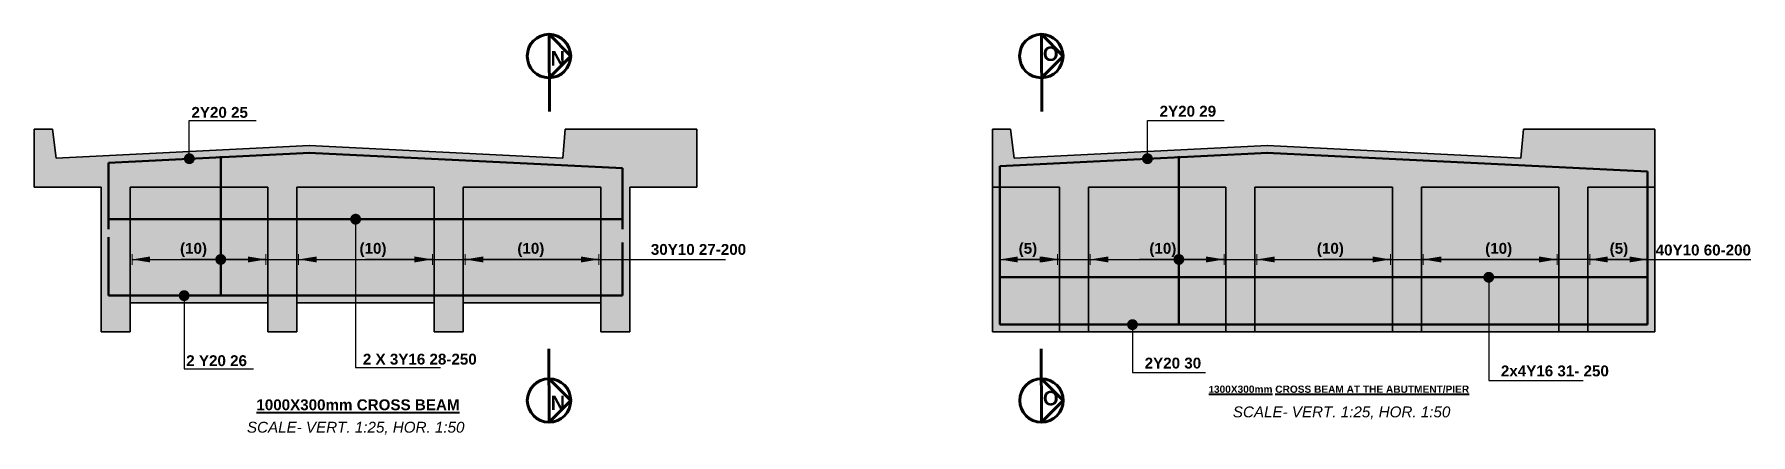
# Model space of a CAD drawing. Header units: millimetres. Extents: x -1307360 to -9241, y 140559 to 432424.
# Drawn here: x -1278569 to -1254860, y 187337 to 192867 of the extents above; entities that cross this region are included whole.
import ezdxf

# ---------------------------------------------------------------- set-up
doc = ezdxf.new("R2010")
doc.units = ezdxf.units.MM
doc.header["$MEASUREMENT"] = 0
for name, color, linetype, lineweight in [('BORDER', 3, 'Continuous', 60), ('dimension', 252, 'Continuous', 20), ('lettering', 120, 'Continuous', 25), ('outline', 3, 'Continuous', 35), ('reinforcement', 6, 'Continuous', 50), ('titles', 2, 'Continuous', 40)]:
    doc.layers.add(name, color=color, linetype=linetype, lineweight=lineweight)
doc.styles.add('ARIAL', font='arial.ttf')
doc.dimstyles.new('Dimstyle_100', dxfattribs={"dimtxt": 250, "dimasz": 250, "dimexe": 66, "dimexo": 50, "dimgap": 50, "dimtad": 1, "dimdec": 0, "dimzin": 0, "dimdsep": 46, "dimtxsty": 'ARIAL', "dimcen": 0.09, "dimclrd": 256, "dimclre": 256, "dimclrt": 1, "dimadec": 0, "dimazin": 0, "dimtfac": 1, "dimtdec": 0, "dimtmove": 2, "dimatfit": 3, "dimfxl": 1, "dimtolj": 1, "dimtzin": 0, "dimarcsym": 0})
doc.dimstyles.new('Dimstyle_50', dxfattribs={"dimtxt": 125, "dimasz": 125, "dimexe": 33, "dimexo": 25, "dimgap": 33, "dimtad": 1, "dimdec": 0, "dimzin": 0, "dimdsep": 46, "dimtxsty": 'ARIAL', "dimcen": 0.09, "dimclrd": 256, "dimclrt": 1, "dimadec": 0, "dimazin": 0, "dimtfac": 1, "dimtdec": 0, "dimtmove": 2, "dimatfit": 3, "dimldrblk": 'DOT', "dimfxl": 33, "dimtolj": 1, "dimtzin": 0, "dimarcsym": 0})

# ---------------------------------------------------------------- blocks, each defined once
blk = doc.blocks.new('_Dot')
at = {"color": 0, "linetype": 'ByBlock', "lineweight": -2}
blk.add_line((-0.5, 0), (-1, 0), dxfattribs=at)
at = {"color": 0, "linetype": 'ByBlock', "const_width": 0.5}
blk.add_lwpolyline([(-0.25, 0, 1), (0.25, 0, 1)], format="xyb", close=True, dxfattribs=at)

msp = doc.modelspace()

# ---------------------------------------------------------------- hatches: boundary and pattern name
at = {"layer": 'reinforcement', "true_color": 0xf0f0f0}
h = msp.add_hatch(color=7, dxfattribs=at)
h.paths.add_polyline_path([(-1277643.8, 190757.3), (-1277643.8, 188757.3), (-1277243.8, 188757.3), (-1277243.8, 189257.3), (-1277543.8, 189257.3), (-1277543.8, 191093.3), (-1274773.1, 191231), (-1270443.8, 191016.3), (-1270443.8, 189257.3), (-1270743.8, 189257.3), (-1270743.8, 188757.3), (-1270343.8, 188757.3), (-1270343.8, 190757.3), (-1269418.8, 190757.3), (-1269418.8, 191557.3), (-1271235.4, 191557.3), (-1271268.8, 191157.3), (-1274773.1, 191331.1), (-1278268.8, 191157.3), (-1278318.8, 191557.3), (-1278568.8, 191557.3), (-1278568.8, 190757.3)])
h.paths.add_polyline_path([(-1275343.8, 189157.3), (-1275343.8, 189257.3), (-1277243.8, 189257.3), (-1277243.8, 189157.3)], flags=16)
h.paths.add_polyline_path([(-1275343.8, 188757.3), (-1274943.8, 188757.3), (-1274943.8, 189257.3), (-1275343.8, 189257.3)])
h.paths.add_polyline_path([(-1273043.8, 189157.3), (-1273043.8, 189257.3), (-1274943.8, 189257.3), (-1274943.8, 189157.3)], flags=17)
h.paths.add_polyline_path([(-1272643.8, 189257.3), (-1273043.8, 189257.3), (-1273043.8, 188757.3), (-1272643.8, 188757.3)])
h.paths.add_polyline_path([(-1272643.8, 189257.3), (-1272643.8, 189157.3), (-1270743.8, 189157.3), (-1270743.8, 189257.3)], flags=16)
h = msp.add_hatch(color=7, dxfattribs=at)
h.paths.add_polyline_path([(-1256183.9, 191557.3), (-1258000.5, 191557.3), (-1258033.9, 191157.3), (-1261538.2, 191331.1), (-1265033.9, 191157.3), (-1265083.9, 191557.3), (-1265333.9, 191557.3), (-1265333.9, 190757.3), (-1265233.9, 190757.3), (-1265233.9, 191047.3), (-1261538.2, 191231), (-1256283.9, 190970.4), (-1256283.9, 190757.3), (-1256183.9, 190757.3)])
h.paths.add_polyline_path([(-1256183.9, 190757.3), (-1256283.9, 190757.3), (-1256283.9, 188857.3), (-1257108.9, 188857.3), (-1257108.9, 188757.3), (-1256183.9, 188757.3)])
h.paths.add_polyline_path([(-1257108.9, 188857.3), (-1257508.9, 188857.3), (-1257508.9, 188757.3), (-1257108.9, 188757.3)])
h.paths.add_polyline_path([(-1257508.9, 188857.3), (-1259408.9, 188857.3), (-1259408.9, 188757.3), (-1257508.9, 188757.3)])
h.paths.add_polyline_path([(-1259408.9, 188857.3), (-1259808.9, 188857.3), (-1259808.9, 188757.3), (-1259408.9, 188757.3)])
h.paths.add_polyline_path([(-1259808.9, 188857.3), (-1261708.9, 188857.3), (-1261708.9, 188757.3), (-1259808.9, 188757.3)])
h.paths.add_polyline_path([(-1261708.9, 188857.3), (-1262108.9, 188857.3), (-1262108.9, 188757.3), (-1261708.9, 188757.3)])
h.paths.add_polyline_path([(-1262108.9, 188857.3), (-1264008.9, 188857.3), (-1264008.9, 188757.3), (-1262108.9, 188757.3)])
h.paths.add_polyline_path([(-1264008.9, 188857.3), (-1264408.9, 188857.3), (-1264408.9, 188757.3), (-1264008.9, 188757.3)])
h.paths.add_polyline_path([(-1264408.9, 188857.3), (-1265233.9, 188857.3), (-1265233.9, 190757.3), (-1265333.9, 190757.3), (-1265333.9, 188757.3), (-1264408.9, 188757.3)])
h = msp.add_hatch(color=7, dxfattribs=at)
h.paths.add_polyline_path([(-1277543.8, 191093.3), (-1277543.8, 190313.4), (-1277243.8, 190313.4), (-1277243.8, 190757.3), (-1275993.7, 190757.3), (-1275993.7, 191170.3)])
h.paths.add_polyline_path([(-1277243.8, 190313.4), (-1277543.8, 190313.4), (-1277543.8, 189257.3), (-1277243.8, 189257.3)])
h.paths.add_polyline_path([(-1275993.7, 189257.3), (-1275993.7, 189719.8, -0.4142136), (-1276031.2, 189757.3, -0.4142136), (-1275993.7, 189794.8), (-1275993.7, 190313.4), (-1277243.8, 190313.4), (-1277243.8, 189257.3)])
h.paths.add_polyline_path([(-1275343.8, 190313.4), (-1275343.8, 190757.3), (-1275993.7, 190757.3), (-1275993.7, 190313.4)], flags=16)
h.paths.add_polyline_path([(-1275343.8, 190757.3), (-1275343.8, 190313.4), (-1274943.8, 190313.4), (-1274943.8, 190757.3), (-1273043.8, 190757.3), (-1273043.8, 190313.4), (-1272643.8, 190313.4), (-1272643.8, 190757.3), (-1270743.8, 190757.3), (-1270743.8, 190313.4), (-1270443.8, 190313.4), (-1270443.8, 191016.3), (-1274773.1, 191231), (-1275993.7, 191170.3), (-1275993.7, 190757.3)])
h.paths.add_polyline_path([(-1275993.7, 190313.4), (-1275993.7, 189794.8, -0.4142136), (-1275956.2, 189757.3, -0.4142136), (-1275993.7, 189719.8), (-1275993.7, 189257.3), (-1275343.8, 189257.3), (-1275343.8, 190313.4)])
h.paths.add_polyline_path([(-1274943.8, 190313.4), (-1275343.8, 190313.4), (-1275343.8, 189257.3), (-1274943.8, 189257.3)])
h.paths.add_polyline_path([(-1274943.8, 190757.3), (-1274943.8, 190313.4), (-1273043.8, 190313.4), (-1273043.8, 190757.3)], flags=17)
h.paths.add_polyline_path([(-1274943.8, 190313.4), (-1274943.8, 189257.3), (-1273043.8, 189257.3), (-1273043.8, 190313.4)])
h.paths.add_polyline_path([(-1272643.8, 190313.4), (-1273043.8, 190313.4), (-1273043.8, 189257.3), (-1272643.8, 189257.3)])
h.paths.add_polyline_path([(-1270743.8, 190313.4), (-1270743.8, 190757.3), (-1272643.8, 190757.3), (-1272643.8, 190313.4)], flags=16)
h.paths.add_polyline_path([(-1272643.8, 190313.4), (-1272643.8, 189257.3), (-1270743.8, 189257.3), (-1270743.8, 190313.4)])
h.paths.add_polyline_path([(-1270743.8, 189257.3), (-1270443.8, 189257.3), (-1270443.8, 190313.4), (-1270743.8, 190313.4)])
h.paths.add_polyline_path([(-1276593.7, 190023.4), (-1276167.9, 190023.4), (-1276167.9, 189751.8), (-1276593.7, 189751.8)], flags=24)
h.paths.add_polyline_path([(-1274114.4, 190023.4), (-1273688.5, 190023.4), (-1273688.5, 189751.8), (-1274114.4, 189751.8)], flags=24)
h.paths.add_polyline_path([(-1271934.1, 190023.4), (-1271508.2, 190023.4), (-1271508.2, 189751.8), (-1271934.1, 189751.8)], flags=24)
h = msp.add_hatch(color=7, dxfattribs=at)
h.paths.add_polyline_path([(-1265233.9, 189511.2), (-1264408.9, 189511.2), (-1264408.9, 190757.3), (-1265233.9, 190757.3)], flags=17)
h.paths.add_polyline_path([(-1265233.9, 189511.2), (-1265233.9, 188857.3), (-1264408.9, 188857.3), (-1264408.9, 189511.2)])
h.paths.add_polyline_path([(-1264408.9, 190757.3), (-1264408.9, 189511.2), (-1264008.9, 189511.2), (-1264008.9, 190757.3), (-1262758.8, 190757.3), (-1262758.8, 191170.3), (-1265233.9, 191047.3), (-1265233.9, 190757.3)])
h.paths.add_polyline_path([(-1264008.9, 189511.2), (-1264408.9, 189511.2), (-1264408.9, 188857.3), (-1264008.9, 188857.3)])
h.paths.add_polyline_path([(-1264008.9, 189511.2), (-1264008.9, 188857.3), (-1262758.8, 188857.3), (-1262758.8, 189511.2)])
h.paths.add_polyline_path([(-1264008.9, 190757.3), (-1264008.9, 189511.2), (-1262758.8, 189511.2), (-1262758.8, 189719.8, -0.4142136), (-1262796.3, 189757.3, -0.4142136), (-1262758.8, 189794.8), (-1262758.8, 190757.3)])
h.paths.add_polyline_path([(-1262108.9, 190757.3), (-1262758.8, 190757.3), (-1262758.8, 189794.8, -0.4142136), (-1262721.3, 189757.3, -0.4142136), (-1262758.8, 189719.8), (-1262758.8, 189511.2), (-1262108.9, 189511.2)])
h.paths.add_polyline_path([(-1262108.9, 190757.3), (-1262108.9, 189511.2), (-1261708.9, 189511.2), (-1261708.9, 190757.3), (-1259808.9, 190757.3), (-1259808.9, 189511.2), (-1259408.9, 189511.2), (-1259408.9, 190757.3), (-1257508.9, 190757.3), (-1257508.9, 189511.2), (-1257108.9, 189511.2), (-1257108.9, 190757.3), (-1256283.9, 190757.3), (-1256283.9, 190970.4), (-1261538.2, 191231), (-1262758.8, 191170.3), (-1262758.8, 190757.3)])
h.paths.add_polyline_path([(-1262758.8, 188857.3), (-1262108.9, 188857.3), (-1262108.9, 189511.2), (-1262758.8, 189511.2)])
h.paths.add_polyline_path([(-1262108.9, 188857.3), (-1261708.9, 188857.3), (-1261708.9, 189511.2), (-1262108.9, 189511.2)])
h.paths.add_polyline_path([(-1259808.9, 188857.3), (-1259808.9, 189511.2), (-1261708.9, 189511.2), (-1261708.9, 188857.3)])
h.paths.add_polyline_path([(-1261708.9, 190757.3), (-1261708.9, 189511.2), (-1259808.9, 189511.2), (-1259808.9, 190757.3)], flags=16)
h.paths.add_polyline_path([(-1259808.9, 188857.3), (-1259408.9, 188857.3), (-1259408.9, 189511.2), (-1259808.9, 189511.2)])
h.paths.add_polyline_path([(-1257508.9, 188857.3), (-1257508.9, 189511.2), (-1259408.9, 189511.2), (-1259408.9, 188857.3)])
h.paths.add_polyline_path([(-1257108.9, 189511.2), (-1257508.9, 189511.2), (-1257508.9, 188857.3), (-1257108.9, 188857.3)])
h.paths.add_polyline_path([(-1256283.9, 188857.3), (-1256283.9, 189511.2), (-1257108.9, 189511.2), (-1257108.9, 188857.3)])
h.paths.add_polyline_path([(-1257108.9, 189511.2), (-1256283.9, 189511.2), (-1256283.9, 190757.3), (-1257108.9, 190757.3)], flags=17)
h.paths.add_polyline_path([(-1259408.9, 190757.3), (-1259408.9, 189511.2), (-1257508.9, 189511.2), (-1257508.9, 190757.3)], flags=17)
h.paths.add_polyline_path([(-1265009.6, 190023.4), (-1264700.3, 190023.4), (-1264700.3, 189751.8), (-1265009.6, 189751.8)], flags=24)
h.paths.add_polyline_path([(-1263203.8, 190023.4), (-1262777.9, 190023.4), (-1262777.9, 189751.8), (-1263203.8, 189751.8)], flags=24)
h.paths.add_polyline_path([(-1260889.8, 190023.4), (-1260463.9, 190023.4), (-1260463.9, 189751.8), (-1260889.8, 189751.8)], flags=8)
h.paths.add_polyline_path([(-1256845.5, 190023.4), (-1256536.2, 190023.4), (-1256536.2, 189751.8), (-1256845.5, 189751.8)], flags=24)
h.paths.add_polyline_path([(-1258565.1, 190023.4), (-1258139.3, 190023.4), (-1258139.3, 189751.8), (-1258565.1, 189751.8)], flags=24)
msp.add_hatch(color=7, dxfattribs=at).paths.add_polyline_path([(-1277243.8, 190757.3), (-1277243.8, 190313.4), (-1275993.7, 190313.4), (-1275993.7, 190757.3)])

# ---------------------------------------------------------------- linework, layer by layer
at = {"layer": 'BORDER'}
for p, q in [((-1271452.8, 191799), (-1271457.3, 192866.9)), ((-1264651.8, 191799), (-1264656.2, 192866.9)), ((-1271457.6, 187509.5), (-1271459.9, 188521.9)), ((-1264656.5, 187509.5), (-1264658.9, 188521.9))]:
    msp.add_line(p, q, dxfattribs=at)
for points in [[(-1271459, 192866.9), (-1271159.9, 192566.9), (-1271456.5, 192266.9)], [(-1264658, 192866.9), (-1264358.9, 192566.9), (-1264655.5, 192266.9)], [(-1271458, 188109.5), (-1271158.9, 187809.5), (-1271455.5, 187509.5)], [(-1264656.9, 188109.5), (-1264357.9, 187809.5), (-1264654.4, 187509.5)]]:
    msp.add_lwpolyline(points, dxfattribs=at)
for centre in [(-1271459.9, 192566.9), (-1264658.9, 192566.9), (-1271458.9, 187809.5), (-1264657.9, 187809.5)]:
    msp.add_circle(centre, 300, dxfattribs=at)
at = {"layer": 'dimension'}
for p, q in [((-1277218.8, 189682.3), (-1277218.8, 189832.3)), ((-1275368.8, 189682.3), (-1275368.8, 189832.3)), ((-1274918.8, 189682.3), (-1274918.8, 189832.3)), ((-1273068.8, 189682.3), (-1273068.8, 189832.3)), ((-1272618.8, 189682.3), (-1272618.8, 189832.3)), ((-1270768.8, 189682.3), (-1270768.8, 189832.3)), ((-1265233.9, 189682.3), (-1265233.9, 189832.3)), ((-1264433.9, 189682.3), (-1264433.9, 189832.3)), ((-1263983.9, 189682.3), (-1263983.9, 189832.3)), ((-1262133.9, 189682.3), (-1262133.9, 189832.3)), ((-1261683.9, 189682.3), (-1261683.9, 189832.3)), ((-1259833.9, 189682.3), (-1259833.9, 189832.3)), ((-1259383.9, 189682.3), (-1259383.9, 189832.3)), ((-1257533.9, 189682.3), (-1257533.9, 189832.3)), ((-1257083.9, 189682.3), (-1257083.9, 189832.3))]:
    msp.add_line(p, q, dxfattribs=at)
at = {"layer": 'outline'}
for p, q in [((-1278568.8, 191557.3), (-1278568.8, 190757.3)), ((-1278318.8, 191557.3), (-1278568.8, 191557.3)), ((-1278318.8, 191557.3), (-1278268.8, 191157.3)), ((-1274768.8, 191331.3), (-1278268.8, 191157.3)), ((-1274773.1, 191331.1), (-1271268.8, 191157.3)), ((-1271235.4, 191557.3), (-1271268.8, 191157.3)), ((-1269418.8, 191557.3), (-1271235.4, 191557.3)), ((-1269418.8, 191557.3), (-1269418.8, 190757.3)), ((-1265083.9, 191557.3), (-1265333.9, 191557.3)), ((-1265333.9, 191557.3), (-1265333.9, 188757.3)), ((-1265083.9, 191557.3), (-1265033.9, 191157.3)), ((-1261533.9, 191331.3), (-1265033.9, 191157.3)), ((-1261538.2, 191331.1), (-1258033.9, 191157.3)), ((-1258000.5, 191557.3), (-1258033.9, 191157.3)), ((-1256183.9, 191557.3), (-1258000.5, 191557.3)), ((-1256183.9, 191557.3), (-1256183.9, 188757.3)), ((-1277643.8, 190757.3), (-1278568.8, 190757.3)), ((-1277643.8, 190757.3), (-1277643.8, 188757.3)), ((-1277243.8, 190757.3), (-1277243.8, 188757.3)), ((-1275343.8, 190757.3), (-1277243.8, 190757.3)), ((-1275343.8, 190757.3), (-1275343.8, 188757.3)), ((-1274943.8, 190757.3), (-1274943.8, 188757.3)), ((-1273043.8, 190757.3), (-1274943.8, 190757.3)), ((-1273043.8, 190757.3), (-1273043.8, 188757.3)), ((-1272643.8, 190757.3), (-1272643.8, 188757.3)), ((-1270743.8, 190757.3), (-1272643.8, 190757.3)), ((-1270743.8, 190757.3), (-1270743.8, 188757.3)), ((-1270343.8, 190757.3), (-1270343.8, 188757.3)), ((-1269418.8, 190757.3), (-1270343.8, 190757.3)), ((-1264408.9, 190757.3), (-1265333.9, 190757.3)), ((-1264408.9, 190757.3), (-1264408.9, 188757.3)), ((-1262108.9, 190757.3), (-1264008.9, 190757.3)), ((-1264008.9, 190757.3), (-1264008.9, 188757.3)), ((-1262108.9, 190757.3), (-1262108.9, 188757.3)), ((-1259808.9, 190757.3), (-1261708.9, 190757.3)), ((-1261708.9, 190757.3), (-1261708.9, 188757.3)), ((-1259808.9, 190757.3), (-1259808.9, 188757.3)), ((-1257508.9, 190757.3), (-1259408.9, 190757.3)), ((-1259408.9, 190757.3), (-1259408.9, 188757.3)), ((-1257508.9, 190757.3), (-1257508.9, 188757.3)), ((-1257108.9, 190757.3), (-1257108.9, 188757.3)), ((-1257108.9, 190757.3), (-1256183.9, 190757.3)), ((-1275343.8, 189157.3), (-1277243.8, 189157.3)), ((-1273043.8, 189157.3), (-1274943.8, 189157.3)), ((-1270743.8, 189157.3), (-1272643.8, 189157.3)), ((-1277243.8, 188757.3), (-1277643.8, 188757.3)), ((-1274943.8, 188757.3), (-1275343.8, 188757.3)), ((-1272643.8, 188757.3), (-1273043.8, 188757.3)), ((-1270343.8, 188757.3), (-1270743.8, 188757.3)), ((-1256183.9, 188757.3), (-1265333.9, 188757.3))]:
    msp.add_line(p, q, dxfattribs=at)
at = {"layer": 'reinforcement'}
for p, q in [((-1274763.8, 191231.5), (-1277543.8, 191093.3)), ((-1277543.8, 191093.3), (-1277543.8, 190175.3)), ((-1275993.7, 189257.3), (-1275993.7, 191182.2)), ((-1274778, 191231.3), (-1270443.8, 191016.3)), ((-1261528.9, 191231.5), (-1265233.9, 191047.3)), ((-1262758.8, 188857.3), (-1262758.8, 191182.2)), ((-1261543.1, 191231.3), (-1256283.9, 190970.4)), ((-1270443.8, 191016.3), (-1270443.8, 190175.3)), ((-1265233.9, 191047.3), (-1265233.9, 190246.4)), ((-1265233.9, 191047.3), (-1265233.9, 188857.3)), ((-1256283.9, 190970.4), (-1256283.9, 190175.3)), ((-1256283.9, 190970.4), (-1256283.9, 188857.3)), ((-1277543.8, 190313.4), (-1270443.8, 190313.4)), ((-1277543.8, 190063.1), (-1277543.8, 189257.3)), ((-1270443.8, 189991), (-1270443.8, 189257.3)), ((-1265233.9, 189775.3), (-1265233.9, 188857.3)), ((-1256283.9, 189775.3), (-1256283.9, 188857.3)), ((-1265233.9, 189511.2), (-1256283.9, 189511.2)), ((-1270443.8, 189257.3), (-1277543.8, 189257.3)), ((-1256283.9, 188857.3), (-1265233.9, 188857.3))]:
    msp.add_line(p, q, dxfattribs=at)
at = {"layer": 'reinforcement', "const_width": 75}
for points in [[(-1276031.2, 189757.3, 1), (-1275956.2, 189757.3, 1)], [(-1262796.3, 189757.3, 1), (-1262721.3, 189757.3, 1)]]:
    msp.add_lwpolyline(points, format="xyb", close=True, dxfattribs=at)

# ---------------------------------------------------------------- texts
at = {"layer": 'lettering', "attachment_point": 1, "style": 'ARIAL'}
for s, insert, char_height, width in [('{\\fArial|b1|i0|c0|p34;N}', (-1271438.7, 192634.6), 200, 253.803), ('{\\fArial|b1|i0|c0|p34;O}', (-1264637.7, 192699.2), 200, 253.803), ('\\pt2500;{\\fArial|b1|i0|c0|p34;2Y20 25}', (-1276399, 191864.1), 150, 2505), ('\\pt2500;{\\fArial|b1|i0|c0|p34;2Y20 29 }', (-1263024.9, 191880), 150, 2505), ('\\pt2500;{\\fArial|b1|i0|c0|p34;(10)}', (-1276556.2, 189985.9), 150, 467.787), ('\\pt2500;{\\fArial|b1|i0|c0|p34;(10)}', (-1274076.9, 189985.9), 150, 467.787), ('\\pt2500;{\\fArial|b1|i0|c0|p34;(10)}', (-1271896.6, 189985.9), 150, 467.787), ('\\pt2500;{\\fArial|b1|i0|c0|p34;30Y10 27-200}', (-1270053, 189970.9), 150, 1523.17), ('\\pt2500;{\\fArial|b1|i0|c0|p34;(5)}', (-1264972.1, 189985.9), 150, 467.787), ('\\pt2500;{\\fArial|b1|i0|c0|p34;(10)}', (-1263166.3, 189985.9), 150, 467.787), ('\\pt2500;{\\fArial|b1|i0|c0|p34;(10)}', (-1260852.3, 189985.9), 150, 467.787), ('\\pt2500;{\\fArial|b1|i0|c0|p34;(10)}', (-1258527.6, 189985.9), 150, 467.787), ('\\pt2500;{\\fArial|b1|i0|c0|p34;(5)}', (-1256808, 189985.9), 150, 467.787), ('\\pt2500;{\\fArial|b1|i0|c0|p34;40Y10 60-200}', (-1256173, 189962.9), 150, 1554.584), ('\\pt2500;{\\fArial|b1|i0|c0|p34;2 Y20 26}', (-1276470.3, 188434.3), 150, 2505), ('\\pt2500;{\\fArial|b1|i0|c0|p34;2 X 3Y16 28-250}', (-1274030.5, 188455.3), 150, 2505), ('\\pt2500;{\\fArial|b1|i0|c0|p34;2Y20 30}', (-1263231.4, 188401), 150, 1317.812), ('\\pt2500;{\\fArial|b1|i0|c0|p34;2x4Y16 31- 250}', (-1258310.6, 188292.7), 150, 1717.652), ('{\\fArial|b1|i0|c0|p34;N}', (-1271437.7, 187877.2), 200, 253.803), ('{\\fArial|b1|i0|c0|p34;O}', (-1264636.7, 187941.8), 200, 253.803)]:
    msp.add_mtext(s, dxfattribs=dict(at, insert=insert, char_height=char_height, width=width))
at = {"layer": 'titles', "char_height": 150, "attachment_point": 1, "style": 'ARIAL'}
for s, insert, width in [('{\\fArial|b1|i0|c0|p34;\\H0.625x;\\L\\C1;1\\H1.067x;300X300mm CROSS BEAM AT THE ABUTMENT/PIER}', (-1262346.8, 188015.2), 3842.847), ('{\\fArial|b1|i0|c0|p34;\\L\\C1;1000X300mm CROSS BEAM}', (-1275501.7, 187825), 2940.843), ('{\\fArial|b0|i1|c0|p34;\\C1;SCALE- VERT. 1:25, HOR. 1:50}', (-1262013.2, 187726.8), 3112.771), ('{\\fArial|b0|i1|c0|p34;\\C1;SCALE- VERT. 1:25, HOR. 1:50}', (-1275631.6, 187515.1), 3200.745)]:
    msp.add_mtext(s, dxfattribs=dict(at, insert=insert, width=width))

# ---------------------------------------------------------------- leaders
at = {"layer": 'dimension'}
for points, dimstyle, override in [([(-1276427.8, 191148.7), (-1276427.8, 191674.4), (-1275502.2, 191674.4)], 'Dimstyle_50', {"dimasz": 150}), ([(-1263192.9, 191148.7), (-1263192.9, 191674.4), (-1262132.6, 191674.4)], 'Dimstyle_50', {"dimasz": 150}), ([(-1274130.4, 190313.4), (-1274130.4, 188265.6), (-1272958.2, 188265.6)], 'Dimstyle_50', {"dimasz": 150}), ([(-1277218.8, 189757.3), (-1270768.8, 189757.3)], 'Dimstyle_100', {"dimgap": 66, "dimtad": 0}), ([(-1275368.8, 189757.3), (-1276539.1, 189757.3)], 'Dimstyle_100', {"dimgap": 66, "dimtad": 0}), ([(-1274918.8, 189757.3), (-1273890.4, 189757.3)], 'Dimstyle_100', {"dimgap": 66, "dimtad": 0}), ([(-1273068.8, 189757.3), (-1273993.8, 189757.3)], 'Dimstyle_100', {"dimgap": 66, "dimtad": 0}), ([(-1270768.8, 189757.3), (-1272643.8, 189757.3)], 'Dimstyle_100', {"dimgap": 66, "dimtad": 0}), ([(-1272618.8, 189757.3), (-1269020, 189757.3)], 'Dimstyle_100', {"dimgap": 66, "dimtad": 0}), ([(-1265233.9, 189757.3), (-1263953, 189757.3)], 'Dimstyle_100', {"dimgap": 66, "dimtad": 0}), ([(-1264433.9, 189757.3), (-1265163.1, 189757.3)], 'Dimstyle_100', {"dimgap": 66, "dimtad": 0}), ([(-1264408.9, 189757.3), (-1264860.4, 189757.3)], 'Dimstyle_100', {"dimgap": 66, "dimtad": 0}), ([(-1263983.9, 189757.3), (-1257533.9, 189757.3)], 'Dimstyle_100', {"dimgap": 66, "dimtad": 0}), ([(-1262133.9, 189757.3), (-1263304.2, 189757.3)], 'Dimstyle_100', {"dimgap": 66, "dimtad": 0}), ([(-1261683.9, 189757.3), (-1260655.5, 189757.3)], 'Dimstyle_100', {"dimgap": 66, "dimtad": 0}), ([(-1259833.9, 189757.3), (-1260758.9, 189757.3)], 'Dimstyle_100', {"dimgap": 66, "dimtad": 0}), ([(-1257533.9, 189757.3), (-1259408.9, 189757.3)], 'Dimstyle_100', {"dimgap": 66, "dimtad": 0}), ([(-1259383.9, 189757.3), (-1258579, 189757.3)], 'Dimstyle_100', {"dimgap": 66, "dimtad": 0}), ([(-1256283.9, 189757.3), (-1258308, 189757.3)], 'Dimstyle_100', {"dimgap": 66, "dimtad": 0}), ([(-1257083.9, 189757.3), (-1254860.4, 189757.3)], 'Dimstyle_100', {"dimgap": 66, "dimtad": 0}), ([(-1258478.6, 189511.2), (-1258478.6, 188087.1), (-1257172.9, 188087.1)], 'Dimstyle_50', {"dimasz": 150}), ([(-1276499, 189257.3), (-1276499, 188244.7), (-1275543, 188244.7)], 'Dimstyle_50', {"dimasz": 150}), ([(-1263399.4, 188857.3), (-1263399.4, 188195.5), (-1262390.9, 188195.5)], 'Dimstyle_50', {"dimasz": 150})]:
    msp.add_leader(points, dimstyle=dimstyle, override=override, dxfattribs=at)

doc.saveas('drawing.dxf')
